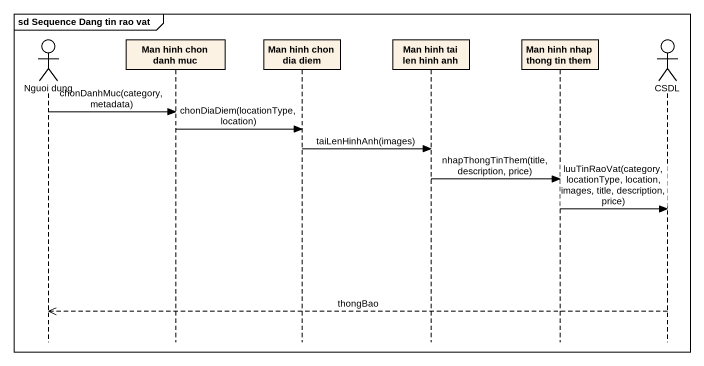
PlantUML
@startuml
mainframe sd Sequence Dang tin rao vat
hide footbox
actor "Nguoi dung" as Nguoi_dung
participant "Man hinh chon danh muc" as Man_hinh_chon_danh_muc
participant "Man hinh chon dia diem" as Man_hinh_chon_dia_diem
participant "Man hinh tai len hinh anh" as Man_hinh_tai_len_hinh_anh
participant "Man hinh nhap thong tin them" as Man_hinh_nhap_thong_tin_them
actor CSDL

Nguoi_dung -> Man_hinh_chon_danh_muc : chonDanhMuc(category, metadata)
Man_hinh_chon_danh_muc -> Man_hinh_chon_dia_diem : chonDiaDiem(locationType, location)
Man_hinh_chon_dia_diem -> Man_hinh_tai_len_hinh_anh : taiLenHinhAnh(images)
Man_hinh_tai_len_hinh_anh -> Man_hinh_nhap_thong_tin_them : nhapThongTinThem(title, description, price)
Man_hinh_nhap_thong_tin_them -> CSDL : luuTinRaoVat(category, locationType, location, images, title, description, price)
CSDL -->> Nguoi_dung : thongBao
@enduml
